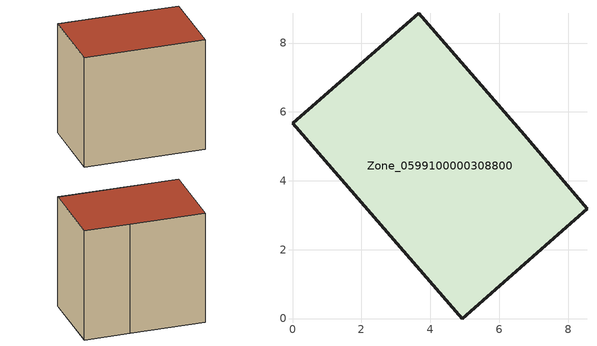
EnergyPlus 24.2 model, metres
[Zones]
Zone_0599100000308800
 floor ground (C_G): 0,5.67 3.66,8.86 6.72,5.33 8.55,3.19 4.93,0 z0
 wall outside (C_F): 8.55,3.19 6.72,5.33 3.66,8.86 0,5.67 4.93,0 8.55,3.19 z0:7.11
 roof outside (C_R): 3.66,8.86 0,5.67 4.93,0 8.55,3.19 6.72,5.33 z7.11
[BUILDING]
Pand.0599100000308800: North Axis=0; Terrain=City; Loads Convergence Tolerance Value=0.04; Temperature Convergence Tolerance Value=0.4; Solar Distribution=FullExterior; Maximum Number of Warmup Days=25; Minimum Number of Warmup Days=1
[Site:Location]
Rotterdam.The.Hague.AP_ZH_NLD Design_Conditions: Latitude=51.96; Longitude=4.45; Time Zone=1; Elevation=-4.5
[SITE:GROUNDTEMPERATURE:BUILDINGSURFACE]
18, 18, 18, 18, 18, 18, 18, 18, 18, 18, 18, 18
[MATERIAL] Thermal Absorptance=0.9; Solar Absorptance=0.7; Visible Absorptance=0.7
Name | Roughness | Thickness | Conductivity | Density | Specific Heat
G.TC.1946 | MediumSmooth | 0.15 | 1 | 540 | 1210
F.TC.1946 | Rough | 0.3 | 0.857143 | 1920 | 840
R.TC.1946 | MediumRough | 0.2 | 0.909091 | 1500 | 1000
[CONSTRUCTION]
C_G: G.TC.1946
C_F: F.TC.1946
C_R: R.TC.1946
[ZONE]
Zone_0599100000308800: Type=1; Multiplier=1; Ceiling Height=Autocalculate; Volume=Autocalculate; Floor Area=autocalculate; Part of Total Floor Area=Yes
[ZONEINFILTRATION:DESIGNFLOWRATE]
Infil_Zone_0599100000308800: Zone or ZoneList or Space or SpaceList=Zone_0599100000308800; Schedule=AlwaysOn; Design Flow Rate Calculation Method=Flow/Area; Flow Rate per Floor Area=0.003; Constant Term Coefficient=1; Temperature Term Coefficient=0; Velocity Term Coefficient=0; Velocity Squared Term Coefficient=0
[HVACTEMPLATE:ZONE:IDEALLOADSAIRSYSTEM]
Zone_0599100000308800: Maximum Heating Supply Air Temperature=50; Minimum Cooling Supply Air Temperature=13; Maximum Heating Supply Air Humidity Ratio=0.0156; Minimum Cooling Supply Air Humidity Ratio=0.0077; Heating Limit=NoLimit; Cooling Limit=NoLimit; Dehumidification Control Type=ConstantSensibleHeatRatio; Cooling Sensible Heat Ratio=0.7; Dehumidification Setpoint=60; Humidification Control Type=None; Humidification Setpoint=30; Outdoor Air Method=None; Outdoor Air Flow Rate per Person=0.00944; Outdoor Air Flow Rate per Zone Floor Area=0; Outdoor Air Flow Rate per Zone=0; Demand Controlled Ventilation Type=None; Outdoor Air Economizer Type=NoEconomizer; Heat Recovery Type=None; Sensible Heat Recovery Effectiveness=0.7; Latent Heat Recovery Effectiveness=0.65
[ZONECONTROL:THERMOSTAT]
ThermostatControl_Zone_0599100000308800: Zone or ZoneList=Zone_0599100000308800; Control Type Schedule=DualSetpointControlType; Control 1=Thermostat_Zone_0599100000308800; Temperature Difference Between Cutout And Setpoint=0
[THERMOSTATSETPOINT:DUALSETPOINT]
Thermostat_Zone_0599100000308800: Heating Setpoint Temperature Schedule=HeatingSetpoint_Zone_0599100000308800; Cooling Setpoint Temperature Schedule=CoolingSetpoint_Zone_0599100000308800
[SCHEDULE:COMPACT]
HeatingSetpoint_Zone_0599100000308800: Through: 12/31, For: AllDays, Until: 24:00, 21
CoolingSetpoint_Zone_0599100000308800: Through: 12/31, For: AllDays, Until: 24:00, 24
DualSetpointControlType: Through: 12/31, For: AllDays, Until: 24:00, 4
AlwaysOn: Through: 12/31, For: AllDays, Until: 24:00, 1
